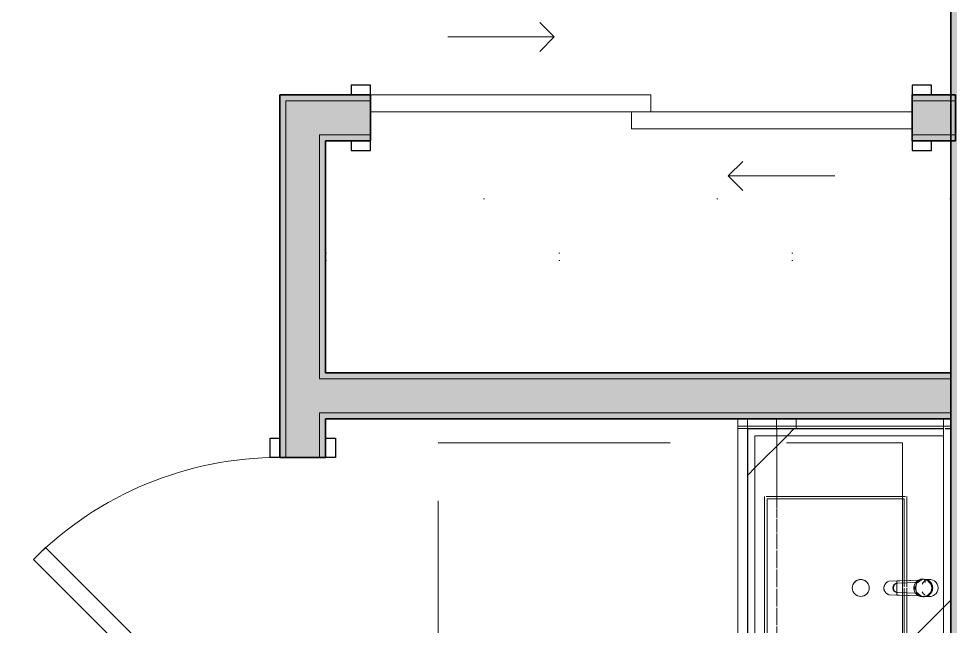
# Model space of a CAD drawing. Header units: inches. Extents: x 6 to 8416, y -388 to 6104.
# Drawn here: x 7094.8 to 7191.7, y 422.2 to 485.1 of the extents above; entities that cross this region are included whole.
import ezdxf

# ---------------------------------------------------------------- set-up
doc = ezdxf.new("R2010")
doc.units = ezdxf.units.IN
doc.header["$MEASUREMENT"] = 0
for name, pattern in [('Dash 1_16_', [48, 24, -24]), ('Dot 1_16_', [24, 0, -24]), ('Hidden 1_16_', [36, 24, -12]), ('Hidden 3_16_', [13.5, 9, -4.5])]:
    doc.linetypes.add(name, pattern=pattern)
for name, color, linetype, lineweight in [('A-DOOR', 31, 'Continuous', 18), ('A-DOOR-FRAM', 31, 'Continuous', 25), ('A-GENM', 13, 'Continuous', 18), ('A-ROOM', 32, 'Continuous', 13), ('A-WALL', 113, 'Continuous', 25), ('A-WALL-PATT', 111, 'Continuous', 35), ('I-WALL', 2, 'Continuous', 25), ('P-SANR-FIXT', 6, 'Continuous', 18), ('Q-CASE', 31, 'Continuous', 18)]:
    doc.layers.add(name, color=color, linetype=linetype, lineweight=lineweight)
pattern_1 = [(135, (428.423, -3063.875), (-16.97056, -16.97056), [])]

# ---------------------------------------------------------------- blocks, each defined once
blk = doc.blocks.new('Unit-Single-Flush-ICC ADA-AM - 36_ x 84_-NR _U-BA _ BATH_-V125-LEVEL 3 - PLAN Copy 1 Copy 1')
at = {"layer": 'A-DOOR'}
for p, q in [((16.763, -1.138), (-8.693, -26.593)), ((16.763, -1.138), (18, -2.375)), ((18, -2.375), (-7.456, -27.831)), ((-8.693, -26.593), (-7.456, -27.831))]:
    blk.add_line(p, q, dxfattribs=at)
at = {"layer": 'A-DOOR', "lineweight": 9}
blk.add_arc((18, -2.375), 36, 180, 225, dxfattribs=at)
at = {"layer": 'A-DOOR-FRAM'}
for p, q in [((-20, 2.375), (-20, 3.375)), ((-20, 3.375), (-18, 3.375)), ((-18, 3.375), (-18, 2.375)), ((18, 2.375), (18, 3.375)), ((18, 3.375), (20, 3.375)), ((20, 3.375), (20, 2.375)), ((-18, 2.375), (-20, 2.375)), ((20, 2.375), (18, 2.375)), ((-20, -2.375), (-18, -2.375)), ((-20, -3.375), (-20, -2.375)), ((-18, -2.375), (-18, -3.375)), ((18, -2.375), (20, -2.375)), ((18, -3.375), (18, -2.375)), ((20, -2.375), (20, -3.375)), ((-18, -3.375), (-20, -3.375)), ((20, -3.375), (18, -3.375))]:
    blk.add_line(p, q, dxfattribs=at)
at = {"layer": 'A-DOOR-FRAM', "lineweight": 18}
for p, q in [((-20, 3.375), (-18, 3.375)), ((-20, 3.375), (-20, 2.375)), ((-18, 3.375), (-18, 2.375)), ((18, 3.375), (20, 3.375)), ((18, 3.375), (18, 2.375)), ((20, 3.375), (20, 2.375)), ((-18, 2.375), (-20, 2.375)), ((20, 2.375), (18, 2.375)), ((-20, -3.375), (-20, -2.375)), ((-20, -2.375), (-18, -2.375)), ((-18, -3.375), (-18, -2.375)), ((18, -3.375), (18, -2.375)), ((18, -2.375), (20, -2.375)), ((20, -3.375), (20, -2.375)), ((-18, -3.375), (-20, -3.375)), ((20, -3.375), (18, -3.375))]:
    blk.add_line(p, q, dxfattribs=at)
blk = doc.blocks.new('CW Closet Shelf-AM - CW Closet Shelf-AM-8826798-LEVEL 3 - PLAN Copy 1 Copy 1')
at = {"layer": 'Q-CASE', "linetype": 'Dot 1_16_', "lineweight": 9}
for p, q in [((33.05, 42), (-31.575, 42)), ((-31.575, 42), (-31.575, 24)), ((33.05, 24), (33.05, 42)), ((-31.575, 36.375), (33.05, 36.375)), ((-31.575, 35.625), (33.05, 35.625)), ((-31.575, 24), (33.05, 24))]:
    blk.add_line(p, q, dxfattribs=at)
blk = doc.blocks.new('GM BA Vanity-Single - Lav Cab _ Apron-ICC ADA-AM - 33_ Sink Cab_End Panel - Forward-V502-LEVEL 3 - PLAN Copy 1 Copy 1')
at = {"layer": 'A-GENM'}
for p, q in [((0, 0), (0, -16)), ((0, -0.75), (0, 0)), ((0, 0), (0, -0.75)), ((0, -0.75), (0, 0)), ((0, 0), (0, -0.75)), ((0, 0), (0.75, 0)), ((0, -0.75), (0, 0)), ((0, -16), (0, -0.75)), ((0, -0.75), (35.25, -0.75)), ((0.75, -0.75), (0, -0.75)), ((0, -0.75), (0, -16)), ((0, -16), (0, -0.75)), ((0.75, -16), (0.75, 0)), ((0.75, 0), (0.75, -0.75)), ((0.75, 0), (35.25, 0)), ((0.75, -0.75), (0.75, -16)), ((35.25, -0.75), (0.75, -0.75)), ((35.25, -0.75), (35.25, 0)), ((35.25, 0), (35.25, -0.75)), ((35.25, -0.75), (35.25, 0)), ((35.25, 0), (35.25, -0.75)), ((35.25, -22), (35.25, -0.75)), ((35.25, -0.75), (35.25, -1.662)), ((35.25, -2.601), (35.25, -22)), ((8.281, -4.813), (16.746, -4.813)), ((8.281, -19), (8.281, -4.813)), ((16.746, -4.813), (8.281, -4.813)), ((8.281, -4.813), (8.281, -19)), ((16.746, -4.813), (16.975, -4.813)), ((16.975, -4.813), (16.746, -4.813)), ((16.975, -4.813), (17.386, -4.813)), ((17.386, -4.813), (16.975, -4.813)), ((17.531, -4.813), (17.999, -4.813)), ((17.999, -4.813), (17.531, -4.813)), ((17.999, -4.813), (18.254, -4.813)), ((18.254, -4.813), (17.999, -4.813)), ((18.254, -4.813), (26.719, -4.813)), ((26.719, -4.813), (18.254, -4.813)), ((26.719, -4.813), (26.719, -19)), ((26.719, -19), (26.719, -4.813)), ((0, -16), (0, -22)), ((0, -22), (0, -16)), ((0, -16), (0, -22)), ((0, -22), (0, -16)), ((0.75, -22), (0.75, -16)), ((0.75, -16), (0.75, -22)), ((26.719, -19), (8.281, -19)), ((8.281, -19), (26.719, -19)), ((0, -22), (0.75, -22)), ((0.75, -22), (0, -22)), ((0, -22), (0.75, -22)), ((0.75, -22), (0, -22)), ((0.75, -22), (1, -22)), ((1, -22), (0.75, -22)), ((1, -22), (35.25, -22)), ((35.25, -22), (1, -22))]:
    blk.add_line(p, q, dxfattribs=at)
blk = doc.blocks.new('GM Outlet Zone-AM - GM Outlet Zone-AM-V504-LEVEL 3 - PLAN Copy 1 Copy 1')
at = {"layer": 'A-GENM', "linetype": 'Dash 1_16_', "lineweight": 9}
for p, q in [((-3, 0), (3, 0)), ((3, 0), (-3, 0)), ((-3, -0.75), (-3, 0)), ((-3, 0), (-3, -1)), ((-3, -1), (-3, -0.75)), ((3, 0), (3, -0.75)), ((3, 0), (3, -1)), ((3, -0.75), (3, -1)), ((-3, -1), (3, -1)), ((3, -1), (-3, -1))]:
    blk.add_line(p, q, dxfattribs=at)
blk = doc.blocks.new('z Nested-Lav Basin-Rectangular - Rectangular-V390-LEVEL 3 - PLAN Copy 1 Copy 1')
at = {"layer": 'P-SANR-FIXT', "lineweight": 9}
for p, q in [((-9.469, 7.387), (-0.764, 7.387)), ((-9.469, 7.282), (-9.469, -7.141)), ((-9.219, -7.051), (-9.219, 7.137)), ((-9.219, 7.137), (-0.754, 7.137)), ((-0.537, 7.387), (-0.768, 7.387)), ((-0.764, 7.387), (-0.534, 7.387)), ((-0.759, 7.137), (-0.528, 7.137)), ((-0.754, 7.137), (-0.525, 7.137)), ((-0.073, 7.387), (-0.537, 7.387)), ((-0.534, 7.387), (-0.073, 7.387)), ((-0.528, 7.137), (-0.114, 7.137)), ((-0.525, 7.137), (-0.114, 7.137)), ((0.031, 7.137), (0.499, 7.137)), ((0.031, 7.137), (0.501, 7.137)), ((0.032, 7.387), (0.508, 7.387)), ((0.51, 7.387), (0.032, 7.387)), ((0.499, 7.137), (0.754, 7.137)), ((0.501, 7.137), (0.759, 7.137)), ((0.508, 7.387), (0.764, 7.387)), ((0.768, 7.387), (0.51, 7.387)), ((0.754, 7.137), (9.219, 7.137)), ((0.764, 7.387), (9.469, 7.387)), ((9.219, 7.137), (9.219, -7.051)), ((9.469, -7.139), (9.469, 7.278)), ((9.469, -7.301), (-9.469, -7.301)), ((9.219, -7.051), (-9.219, -7.051))]:
    blk.add_line(p, q, dxfattribs=at)
at = {"layer": 'P-SANR-FIXT', "lineweight": 9, "flags": 128}
for points in [[(-0.768, 7.387), (-2.107, 7.387), (-4.108, 7.387), (-5.904, 7.387), (-7.403, 7.387), (-8.531, 7.387), (-9.231, 7.387), (-9.469, 7.387)], [(-9.219, 7.137), (-8.988, 7.137), (-8.306, 7.137), (-7.208, 7.137), (-5.748, 7.137), (-4, 7.137), (-2.051, 7.137), (-0.759, 7.137)], [(0.759, 7.137), (2.051, 7.137), (4, 7.137), (5.748, 7.137), (7.208, 7.137), (8.306, 7.137), (8.988, 7.137), (9.219, 7.137)], [(9.469, 7.387), (9.231, 7.387), (8.531, 7.387), (7.403, 7.387), (5.904, 7.387), (4.108, 7.387), (2.107, 7.387), (0.768, 7.387)], [(-9.469, -7.301), (-9.231, -7.301), (-8.531, -7.301), (-7.403, -7.301), (-5.904, -7.301), (-4.108, -7.301), (-2.107, -7.301), (0, -7.301), (2.107, -7.301), (4.108, -7.301), (5.904, -7.301), (7.403, -7.301), (8.531, -7.301), (9.231, -7.301), (9.469, -7.301)], [(9.219, -7.051), (8.988, -7.051), (8.306, -7.051), (7.208, -7.051), (5.748, -7.051), (4, -7.051), (2.051, -7.051), (0, -7.051), (-2.051, -7.051), (-4, -7.051), (-5.748, -7.051), (-7.208, -7.051), (-8.306, -7.051), (-8.988, -7.051), (-9.219, -7.051)]]:
    blk.add_lwpolyline(points, dxfattribs=at)
at = {"layer": 'P-SANR-FIXT'}
blk.add_circle((0, 2.637), 0.875, dxfattribs=at)
at = {"layer": 'P-SANR-FIXT', "lineweight": 9}
for points in [[(-0.875, 2.637), (-0.875, 2.738), (-0.839, 2.942), (-0.684, 3.211), (-0.447, 3.41), (-0.155, 3.516), (0.155, 3.516), (0.447, 3.41), (0.684, 3.21), (0.839, 2.942), (0.875, 2.738), (0.875, 2.637)], [(-0.822, 2.936), (-0.857, 2.84), (-0.875, 2.738), (-0.875, 2.637)], [(-0.67, 3.199), (-0.736, 3.121), (-0.787, 3.032), (-0.822, 2.936)], [(-0.438, 3.394), (-0.526, 3.343), (-0.605, 3.277), (-0.67, 3.199)], [(-0.152, 3.498), (-0.252, 3.481), (-0.349, 3.445), (-0.438, 3.394)], [(0.152, 3.498), (0.052, 3.516), (-0.052, 3.516), (-0.152, 3.498)], [(0.438, 3.394), (0.349, 3.445), (0.252, 3.481), (0.152, 3.498)], [(0.67, 3.199), (0.605, 3.277), (0.526, 3.343), (0.438, 3.394)], [(0.822, 2.936), (0.787, 3.031), (0.736, 3.121), (0.67, 3.199)], [(0.875, 2.637), (0.875, 2.738), (0.857, 2.84), (0.822, 2.936)], [(-0.875, 2.637), (-0.875, 2.535), (-0.857, 2.433), (-0.822, 2.337)], [(0.875, 2.637), (0.875, 2.535), (0.839, 2.331), (0.684, 2.063), (0.447, 1.863), (0.155, 1.757), (-0.155, 1.757), (-0.447, 1.863), (-0.684, 2.062), (-0.839, 2.331), (-0.875, 2.535), (-0.875, 2.637)], [(-0.822, 2.337), (-0.787, 2.242), (-0.736, 2.152), (-0.67, 2.074)], [(-0.67, 2.074), (-0.605, 1.996), (-0.526, 1.93), (-0.438, 1.879)], [(0.438, 1.879), (0.526, 1.93), (0.605, 1.996), (0.67, 2.074)], [(0.67, 2.074), (0.736, 2.152), (0.787, 2.242), (0.822, 2.337)], [(0.822, 2.337), (0.857, 2.433), (0.875, 2.535), (0.875, 2.637)], [(-0.438, 1.879), (-0.349, 1.828), (-0.252, 1.793), (-0.152, 1.775)], [(-0.152, 1.775), (-0.052, 1.757), (0.052, 1.757), (0.152, 1.775)], [(0.152, 1.775), (0.252, 1.793), (0.349, 1.828), (0.438, 1.879)]]:
    blk.add_open_spline(points, degree=3, dxfattribs=at)
blk = doc.blocks.new('z Nested-Faucet-BA-Sngl Handle - Faucet-V518-LEVEL 3 - PLAN Copy 1 Copy 1')
at = {"layer": 'P-SANR-FIXT'}
for p, q in [((-0.892, 1.197), (-0.904, 1.059)), ((-0.904, 1.059), (-0.904, 0.911)), ((-0.904, 1.059), (-0.901, 0.993)), ((-0.878, 1.628), (-0.878, 1.072)), ((-0.837, 1.3), (-0.837, 1.146)), ((-0.837, 1.146), (-0.837, 1.058)), ((-0.837, 1.058), (-0.829, 1.058)), ((-0.829, 1.058), (-0.837, 1.058)), ((-0.772, 1.146), (-0.57, 1.146)), ((-0.586, 1.721), (-0.73, 1.571)), ((-0.723, 1.126), (-0.582, 0.966)), ((0.582, 0.966), (0.723, 1.126)), ((0.828, 1.029), (0.835, 1.214)), ((0.836, 1.232), (0.832, 1.146)), ((0.836, 1.232), (0.85, 1.232)), ((0.85, 1.232), (0.836, 1.232)), ((0.85, 1.3), (0.85, 1.232)), ((0.85, 1.232), (0.85, 1.3)), ((0.878, 1.072), (0.878, 1.628)), ((0.904, 1.059), (0.892, 1.197)), ((0.901, 0.993), (0.904, 1.059)), ((0.904, 0.911), (0.904, 1.059)), ((-0.913, 0.847), (-0.913, 0.806)), ((-0.82, 0.808), (-0.697, -2.584)), ((-0.727, -1.767), (-0.82, 0.808)), ((-0.582, 0.966), (-0.408, 0.845)), ((-0.567, 0.126), (-0.5, -1.664)), ((-0.567, 0.085), (-0.567, 0.126)), ((-0.502, -1.664), (-0.567, 0.085)), ((-0.118, 0.06), (-0.118, 0.019)), ((-0.118, 0.019), (-0.114, 0.019)), ((-0.118, 0.019), (-0.114, 0.019)), ((-0.114, 0.019), (-0.102, 0.019)), ((-0.114, 0.019), (-0.102, 0.019)), ((-0.102, 0.019), (-0.084, 0.019)), ((-0.102, 0.019), (-0.084, 0.019)), ((-0.084, 0.019), (-0.059, 0.019)), ((-0.084, 0.019), (-0.059, 0.019)), ((-0.059, 0.019), (-0.031, 0.019)), ((-0.059, 0.019), (-0.031, 0.019)), ((-0.031, 0.019), (0, 0.019)), ((-0.031, 0.019), (0, 0.019)), ((0, 0.019), (0.031, 0.019)), ((0, 0.019), (0.031, 0.019)), ((0.031, 0.019), (0.059, 0.019)), ((0.031, 0.019), (0.059, 0.019)), ((0.059, 0.019), (0.084, 0.019)), ((0.059, 0.019), (0.084, 0.019)), ((0.084, 0.019), (0.102, 0.019)), ((0.084, 0.019), (0.102, 0.019)), ((0.102, 0.019), (0.114, 0.019)), ((0.102, 0.019), (0.114, 0.019)), ((0.114, 0.019), (0.118, 0.019)), ((0.114, 0.019), (0.118, 0.019)), ((0.118, 0.019), (0.118, 0.06)), ((0.408, 0.845), (0.582, 0.966)), ((0.476, -1.663), (0.538, 0.119)), ((0.538, 0.078), (0.477, -1.663)), ((0.538, 0.078), (0.538, 0.119)), ((0.608, 0.226), (0.608, 0.267)), ((0.697, -2.591), (0.812, 0.587)), ((0.812, 0.587), (0.727, -1.767)), ((0.89, 0.926), (0.89, 0.966)), ((-0.697, -2.584), (-0.727, -1.767)), ((-0.727, -1.767), (0.727, -1.767)), ((0.727, -1.767), (0.697, -2.591)), ((-0.63, -2.738), (-0.697, -2.584)), ((-0.53, -2.874), (-0.63, -2.738)), ((0.628, -2.745), (0.527, -2.879)), ((0.697, -2.591), (0.628, -2.745))]:
    blk.add_line(p, q, dxfattribs=at)
at = {"layer": 'P-SANR-FIXT', "flags": 128}
for points in [[(0, 2.513), (-0.21, 2.488), (-0.408, 2.412), (-0.582, 2.291), (-0.723, 2.131), (-0.821, 1.942), (-0.872, 1.735), (-0.872, 1.522), (-0.83, 1.338)], [(0.83, 1.338), (0.872, 1.522), (0.872, 1.735), (0.821, 1.942), (0.723, 2.131), (0.582, 2.291), (0.408, 2.412), (0.21, 2.488), (0, 2.513)], [(-0.74, 0.375), (-0.843, 0.574), (-0.897, 0.793), (-0.898, 1.019), (-0.846, 1.238), (-0.745, 1.438), (-0.601, 1.607), (-0.421, 1.736), (-0.217, 1.816), (0, 1.844)], [(-0.73, 1.571), (-0.834, 1.393), (-0.892, 1.197)], [(0, 1.929), (-0.211, 1.905), (-0.41, 1.834), (-0.586, 1.721)], [(0.892, 1.197), (0.834, 1.393), (0.73, 1.571), (0.586, 1.721), (0.41, 1.834), (0.211, 1.905), (0, 1.929)], [(0, 1.844), (0.217, 1.816), (0.421, 1.736), (0.601, 1.607), (0.745, 1.438), (0.846, 1.238), (0.898, 1.019), (0.897, 0.793), (0.843, 0.574), (0.74, 0.375)], [(0, 0.193), (-0.375, 0.243), (-0.74, 0.375)], [(0.74, 0.375), (0.38, 0.244), (0, 0.193)], [(-0.697, -2.584), (-0.622, -2.753), (-0.506, -2.898), (-0.358, -3.009), (-0.187, -3.079), (-0.003, -3.103), (0.181, -3.081), (0.353, -3.013), (0.503, -2.903), (0.62, -2.76), (0.697, -2.591)], [(0.527, -2.879), (0.397, -2.987), (0.246, -3.061), (0.081, -3.099), (-0.087, -3.098), (-0.251, -3.059), (-0.401, -2.982), (-0.53, -2.874)]]:
    blk.add_lwpolyline(points, dxfattribs=at)
at = {"layer": 'P-SANR-FIXT'}
for centre, major_axis, ratio, start_param, end_param in [((0, 1.072), (0.878, 0), 0.992546, 1.570796, 2.827433), ((0, 1.072), (-0.878, 0), 0.992546, 4.712389, 5.969026), ((0, 1.072), (0.878, 0), 0.992546, 0.314159, 1.570796), ((0, 1.072), (0.878, 0), 0.992546, 0.314159, 1.570796), ((0.254, 0.847), (1.168, 0), 0.981627, 2.665692, 3.178986), ((0.254, 0.806), (1.168, 0), 0.981627, 2.964137, 3.178986), ((0, 1.061), (0.904, 0), 0.992546, 3.217646, 3.715894), ((0.006, 0.973), (0.888, 0), 0.981627, 0.933909, 2.665692), ((0.006, 0.932), (0.888, 0), 0.981627, 2.170897, 2.418294), ((0.011, 0.98), (0.879, 0), 0.981627, 0.042013, 0.933909), ((0.011, 0.939), (0.879, 0), 0.981627, 0.710935, 0.933909), ((0.011, 0.939), (0.879, 0), 0.981627, 0.487961, 0.710935), ((-0.314, 0.966), (1.204, 0), 0.981627, 5.996826, 6.325199), ((0, 1.072), (0.878, 0), 0.992546, 6.230844, 6.449596), ((-0.314, 0.926), (1.204, 0), 0.981627, 0, 0.042013), ((-0.322, 0.826), (0.591, 0), 0.981627, 3.178986, 3.714688), ((-0.322, 0.785), (0.591, 0), 0.981627, 3.178986, 3.714688), ((0.566, 1.388), (1.648, 0), 0.981627, 3.714688, 3.860385), ((0.566, 1.348), (1.648, 0), 0.981627, 3.714688, 3.787537), ((0, 1.072), (0.878, 0), 0.992546, 3.551057, 4.075712), ((0, 1.072), (0.878, 0), 0.992546, 3.551057, 4.075712), ((0.566, 1.348), (1.648, 0), 0.981627, 3.787537, 3.860385), ((0, 1.061), (0.904, 0), 0.992546, 3.750335, 4.060308), ((0, 0.89), (0.904, 0), 0.992546, 3.752746, 4.180072), ((-1.05, 0), (0.5, 0), 0.981627, 0.402972, 0.718792), ((-1.05, -0.04), (0.5, 0), 0.981627, 0.258592, 0.718792), ((-1.05, 0), (0.5, 0), 0.981627, 0.258592, 0.402972), ((0, 0.89), (0.904, 0), 0.992546, 4.232568, 4.712389), ((0, 1.072), (0.878, 0), 0.992546, 4.304525, 4.702797), ((0, 1.072), (0.878, 0), 0.992546, 4.304525, 4.702797), ((0, 1.061), (0.904, 0), 0.992546, 4.44211, 4.712389), ((0, 1.061), (-0.904, 0), 0.992546, 1.570796, 1.844377), ((0, 0.89), (0.904, 0), 0.992546, 4.712389, 5.19221), ((0, 1.072), (0.878, 0), 0.992546, 4.721981, 5.021918), ((0, 1.072), (0.878, 0), 0.992546, 4.721981, 5.021918), ((0, 1.061), (0.904, 0), 0.992546, 5.210637, 5.708884), ((0, 0.89), (0.904, 0), 0.992546, 5.234976, 5.672032), ((0, 1.072), (0.878, 0), 0.992546, 5.340708, 5.969026), ((0, 1.072), (0.878, 0), 0.992546, 5.340708, 5.969026), ((1.193, -0.131), (0.689, 0), 0.981627, 2.584339, 2.826182), ((1.193, -0.091), (0.689, 0), 0.981627, 2.708663, 2.826182), ((1.193, -0.091), (0.689, 0), 0.981627, 2.584339, 2.708663), ((0.057, 0.859), (0.817, 0), 0.981627, 5.452534, 5.996826), ((0.057, 0.818), (0.817, 0), 0.981627, 5.452534, 5.633965), ((0.057, 0.818), (0.817, 0), 0.981627, 5.633965, 5.815395), ((0, 1.061), (0.904, 0), 0.992546, 5.760739, 5.987105), ((0.057, 0.818), (0.817, 0), 0.981627, 5.815395, 5.996826), ((-0.314, 0.926), (1.204, 0), 0.981627, 5.996826, 6.161012), ((-0.314, 0.926), (-1.204, 0), 0.981627, 3.01942, 3.141593), ((-0.012, -1.647), (0.488, 0), 0.981627, 3.17816, 6.248991), ((-0.012, -1.687), (0.488, 0), 0.981627, 3.17816, 6.248991)]:
    blk.add_ellipse(centre, major_axis=major_axis, ratio=ratio, start_param=start_param, end_param=end_param, dxfattribs=at)
for points in [[(-0.115, 0.063), (-0.117, 0.062), (-0.118, 0.061), (-0.118, 0.06)], [(-0.118, 0.06), (-0.118, 0.059), (-0.117, 0.058), (-0.115, 0.056)], [(-0.106, 0.065), (-0.108, 0.065), (-0.112, 0.064), (-0.114, 0.063), (-0.115, 0.063)], [(-0.115, 0.056), (-0.113, 0.055), (-0.11, 0.054), (-0.106, 0.052)], [(-0.092, 0.066), (-0.098, 0.066), (-0.103, 0.065), (-0.106, 0.065)], [(-0.106, 0.052), (-0.103, 0.051), (-0.098, 0.049), (-0.093, 0.048)], [(-0.093, 0.048), (-0.087, 0.047), (-0.081, 0.045), (-0.074, 0.044)], [(-0.074, 0.067), (-0.081, 0.067), (-0.087, 0.066), (-0.092, 0.066)], [(-0.051, 0.067), (-0.059, 0.067), (-0.067, 0.067), (-0.074, 0.067)], [(-0.074, 0.044), (-0.067, 0.043), (-0.059, 0.042), (-0.052, 0.041)], [(-0.052, 0.041), (-0.048, 0.04), (-0.039, 0.039), (-0.031, 0.039), (-0.027, 0.039)], [(-0.026, 0.067), (-0.035, 0.067), (-0.043, 0.067), (-0.051, 0.067)], [(-0.027, 0.039), (-0.018, 0.038), (-0.009, 0.038), (0, 0.038)], [(0, 0.067), (-0.009, 0.067), (-0.018, 0.067), (-0.026, 0.067)], [(0.026, 0.067), (0.018, 0.067), (0.009, 0.067), (0, 0.067)], [(0, 0.038), (0.009, 0.038), (0.018, 0.038), (0.027, 0.039)], [(0.051, 0.067), (0.047, 0.067), (0.039, 0.067), (0.031, 0.067), (0.026, 0.067)], [(0.027, 0.039), (0.035, 0.039), (0.044, 0.04), (0.052, 0.041)], [(0.074, 0.067), (0.067, 0.067), (0.059, 0.067), (0.051, 0.067)], [(0.052, 0.041), (0.06, 0.042), (0.067, 0.043), (0.074, 0.044)], [(0.092, 0.066), (0.087, 0.066), (0.081, 0.067), (0.074, 0.067)], [(0.074, 0.044), (0.081, 0.045), (0.087, 0.047), (0.093, 0.048)], [(0.106, 0.065), (0.103, 0.065), (0.098, 0.066), (0.092, 0.066)], [(0.093, 0.048), (0.098, 0.049), (0.103, 0.051), (0.106, 0.052)], [(0.115, 0.063), (0.113, 0.064), (0.11, 0.064), (0.106, 0.065)], [(0.106, 0.052), (0.108, 0.053), (0.112, 0.055), (0.114, 0.056), (0.115, 0.056)], [(0.118, 0.06), (0.118, 0.061), (0.117, 0.062), (0.115, 0.063)], [(0.115, 0.056), (0.117, 0.058), (0.118, 0.059), (0.118, 0.06)]]:
    blk.add_open_spline(points, degree=3, dxfattribs=at)
blk = doc.blocks.new('z Nested-Clearance-Plumbing-AM - Clearance-1978450-LEVEL 3 - PLAN Copy 1 Copy 1')
at = {"layer": 'A-GENM', "linetype": 'Hidden 1_16_', "lineweight": 9}
for p, q in [((-15, -48), (-15, 0)), ((-15, 0), (-0.748, 0)), ((-0.748, 0), (-0.518, 0)), ((-0.518, 0), (0.492, 0)), ((0.492, 0), (0.748, 0)), ((0.748, 0), (15, 0)), ((15, 0), (15, -48)), ((15, -48), (-15, -48))]:
    blk.add_line(p, q, dxfattribs=at)
blk = doc.blocks.new('Unit-Double-Sliding-Flush-ICC ADA-AM - 56_ x 84_-FG-NR __U-S2 _ SLIDING CLOSET_-5466156-LEVEL 3 - PLAN Copy 1 Copy 1')
at = {"layer": 'A-DOOR', "lineweight": 9}
for p, q in [((-10.5, 14.875), (-9, 13.375)), ((-20, 13.375), (-9, 13.375)), ((-9, 13.375), (-10.5, 11.875)), ((1, 7.375), (-28, 7.375)), ((-28, 7.375), (-28, 5.625)), ((1, 7.375), (1, 5.625)), ((-28, 5.625), (-1, 5.625)), ((-1, 5.625), (1, 5.625)), ((1, 5.625), (-1, 5.625)), ((-1, 3.875), (-1, 5.625)), ((28, 5.625), (1, 5.625)), ((28, 3.875), (28, 5.625)), ((-1, 3.875), (28, 3.875)), ((9, -1), (10.5, 0.5)), ((10.5, -2.5), (9, -1)), ((20, -1), (9, -1))]:
    blk.add_line(p, q, dxfattribs=at)
at = {"layer": 'A-DOOR'}
for p, q in [((1, 7.375), (-28, 7.375)), ((-28, 7.375), (-28, 5.625)), ((1, 5.625), (1, 7.375)), ((-28, 5.625), (1, 5.625)), ((28, 5.625), (-1, 5.625)), ((-1, 5.625), (-1, 3.875)), ((28, 3.875), (28, 5.625)), ((-1, 3.875), (28, 3.875))]:
    blk.add_line(p, q, dxfattribs=at)
at = {"layer": 'A-DOOR-FRAM'}
for p, q in [((-28, 8.375), (-30, 8.375)), ((-30, 8.375), (-30, 7.375)), ((-28, 7.375), (-28, 8.375)), ((30, 8.375), (28, 8.375)), ((28, 8.375), (28, 7.375)), ((30, 7.375), (30, 8.375)), ((-30, 7.375), (-28, 7.375)), ((28, 7.375), (30, 7.375)), ((-28, 2.625), (-30, 2.625)), ((-30, 2.625), (-30, 1.625)), ((-28, 1.625), (-28, 2.625)), ((30, 2.625), (28, 2.625)), ((28, 2.625), (28, 1.625)), ((30, 1.625), (30, 2.625)), ((-30, 1.625), (-28, 1.625)), ((28, 1.625), (30, 1.625))]:
    blk.add_line(p, q, dxfattribs=at)
at = {"layer": 'A-DOOR-FRAM', "lineweight": 18}
for p, q in [((-28, 8.375), (-30, 8.375)), ((-30, 8.375), (-30, 7.375)), ((-28, 8.375), (-28, 7.375)), ((30, 8.375), (28, 8.375)), ((28, 8.375), (28, 7.375)), ((30, 8.375), (30, 7.375)), ((-30, 7.375), (-28, 7.375)), ((28, 7.375), (30, 7.375)), ((-28, 2.625), (-30, 2.625)), ((-30, 2.625), (-30, 1.625)), ((-28, 2.625), (-28, 1.625)), ((30, 2.625), (28, 2.625)), ((28, 2.625), (28, 1.625)), ((30, 2.625), (30, 1.625)), ((-30, 1.625), (-28, 1.625)), ((28, 1.625), (30, 1.625))]:
    blk.add_line(p, q, dxfattribs=at)
blk = doc.blocks.new('CW BA Var LW - Double Doors _ Apron - AM - W x H x 21_ D - 5 1_2_ Apron-19112776-LEVEL 3 - PLAN Copy 1 Copy 1')
at = {"layer": 'Q-CASE', "lineweight": 9}
h = blk.add_hatch(dxfattribs=at)
h.set_pattern_fill('FP_88', color=256, style=0, pattern_type=2)
h.set_pattern_definition(pattern_1)
h.paths.add_polyline_path([(18.738, -20.25), (18.585, 0), (-14.262, 0), (-14.262, -21), (18.738, -21)])
h.paths.add_polyline_path([(17.988, -19), (17.988, -20.25), (-13.512, -20.25), (-13.512, -0.75), (17.988, -0.75), (17.988, -17.971)])
h = blk.add_hatch(dxfattribs=at)
h.set_pattern_fill('FP_88', color=256, style=0, pattern_type=2)
h.set_pattern_definition(pattern_1)
h.paths.add_polyline_path([(17.988, -1.128), (17.988, -0.75), (-13.512, -0.75), (-13.512, -20.25), (17.988, -20.25), (17.988, -1.5)])
for p, q in [((-14.262, 0), (-14.262, -0.581)), ((-14.262, -0.581), (-14.262, 0)), ((-14.262, 0), (18.585, 0)), ((18.585, 0), (-14.262, 0)), ((18.738, 0), (18.738, -0.705)), ((18.738, -0.705), (18.738, 0)), ((-14.262, 0), (-14.262, -0.581)), ((-14.262, -0.581), (-14.262, 0)), ((-14.262, 0), (18.585, 0)), ((18.585, 0), (-14.262, 0)), ((-14.262, -0.75), (-14.262, -16)), ((-14.262, -16), (-14.262, -0.75)), ((-14.262, -0.75), (-14.262, -16)), ((-14.262, -16), (-14.262, -0.75)), ((-13.512, -0.75), (-11.098, -0.75)), ((-13.512, -20.25), (-13.512, -0.75)), ((-11.098, -0.75), (-13.512, -0.75)), ((-13.512, -0.75), (-13.512, -20.25)), ((-10.938, -0.75), (17.988, -0.75)), ((17.988, -0.75), (-10.938, -0.75)), ((17.988, -0.75), (17.988, -1.657)), ((17.988, -1.57), (17.988, -0.75)), ((18.738, 0), (18.738, -0.705)), ((18.738, -0.705), (18.738, 0)), ((18.738, -0.75), (18.738, -1.659)), ((18.738, -1.572), (18.738, -0.75)), ((18.738, -0.75), (18.738, -1.572)), ((18.738, -1.572), (18.738, -0.75)), ((17.988, -2.601), (17.988, -20.25)), ((17.988, -20.25), (17.988, -2.688)), ((18.738, -2.601), (18.738, -21)), ((18.738, -21), (18.738, -2.688)), ((18.738, -2.688), (18.738, -18)), ((18.738, -18), (18.738, -2.688)), ((-14.262, -16), (-14.262, -21)), ((-14.262, -21), (-14.262, -16)), ((-14.262, -16), (-14.262, -18)), ((-14.262, -18), (-14.262, -16)), ((-7.209, -18), (-14.151, -18)), ((-7.209, -18), (-14.151, -18)), ((-6.981, -18), (-7.209, -18)), ((-6.981, -18), (-7.209, -18)), ((-6.75, -18), (-6.965, -18)), ((-6.75, -18), (-6.965, -18)), ((-6.068, -18), (-6.702, -18)), ((-6.068, -18), (-6.702, -18)), ((-4.97, -18), (-5.991, -18)), ((-4.97, -18), (-5.991, -18)), ((-3.51, -18), (-4.867, -18)), ((-3.51, -18), (-4.867, -18)), ((-1.762, -18), (-3.387, -18)), ((-1.762, -18), (-3.387, -18)), ((0.186, -18), (-1.625, -18)), ((0.186, -18), (-1.625, -18)), ((2.164, -18), (0.338, -18)), ((2.164, -18), (0.338, -18)), ((4.138, -18), (2.311, -18)), ((4.138, -18), (2.311, -18)), ((6.1, -18), (4.289, -18)), ((6.1, -18), (4.289, -18)), ((7.862, -18), (6.238, -18)), ((7.862, -18), (6.238, -18)), ((9.342, -18), (7.986, -18)), ((9.342, -18), (7.986, -18)), ((10.466, -18), (9.445, -18)), ((10.466, -18), (9.445, -18)), ((11.177, -18), (10.544, -18)), ((11.177, -18), (10.544, -18)), ((11.44, -18), (11.225, -18)), ((11.44, -18), (11.225, -18)), ((11.685, -18), (11.456, -18)), ((11.685, -18), (11.456, -18)), ((17.988, -18), (11.685, -18)), ((17.988, -18), (11.685, -18)), ((18.738, -18), (18.002, -18)), ((18.738, -18), (18.002, -18)), ((17.988, -20.25), (-13.512, -20.25)), ((-13.512, -20.25), (17.988, -20.25)), ((18.738, -21), (-14.262, -21)), ((18.738, -21), (-14.262, -21)), ((-14.262, -21), (18.738, -21))]:
    blk.add_line(p, q, dxfattribs=at)
at = {"layer": 'Q-CASE', "linetype": 'Hidden 3_16_', "lineweight": 9}
for p, q in [((-14.262, 0), (-14.262, -0.581)), ((-14.262, -0.581), (-14.262, 0)), ((-14.262, 0), (18.585, 0)), ((18.585, 0), (-14.262, 0)), ((18.738, 0), (18.738, -0.705)), ((18.738, -0.705), (18.738, 0)), ((-14.262, -0.75), (-14.262, -16)), ((-14.262, -16), (-14.262, -0.75)), ((-13.512, -0.75), (-11.098, -0.75)), ((-13.512, -20.25), (-13.512, -0.75)), ((-11.098, -0.75), (-13.512, -0.75)), ((-13.512, -0.75), (-13.512, -20.25)), ((-10.938, -0.75), (17.988, -0.75)), ((17.988, -0.75), (-10.938, -0.75)), ((17.988, -0.75), (17.988, -1.57)), ((17.988, -1.57), (17.988, -0.75)), ((18.738, -0.75), (18.738, -1.572)), ((18.738, -1.572), (18.738, -0.75)), ((17.988, -2.688), (17.988, -20.25)), ((17.988, -20.25), (17.988, -2.688)), ((18.738, -2.688), (18.738, -21)), ((18.738, -18), (18.738, -2.688)), ((-14.262, -16), (-14.262, -18)), ((-14.262, -21), (-14.262, -16)), ((-14.262, -18), (-14.262, -21)), ((-7.209, -18), (-14.151, -18)), ((-7.209, -18), (-14.151, -18)), ((-6.981, -18), (-7.209, -18)), ((-6.981, -18), (-7.209, -18)), ((-6.75, -18), (-6.965, -18)), ((-6.75, -18), (-6.965, -18)), ((-6.068, -18), (-6.702, -18)), ((-6.068, -18), (-6.702, -18)), ((-4.97, -18), (-5.991, -18)), ((-4.97, -18), (-5.991, -18)), ((-3.51, -18), (-4.867, -18)), ((-3.51, -18), (-4.867, -18)), ((-1.762, -18), (-3.387, -18)), ((-1.762, -18), (-3.387, -18)), ((0.186, -18), (-1.625, -18)), ((0.186, -18), (-1.625, -18)), ((2.164, -18), (0.338, -18)), ((2.164, -18), (0.338, -18)), ((4.138, -18), (2.311, -18)), ((4.138, -18), (2.311, -18)), ((6.1, -18), (4.289, -18)), ((6.1, -18), (4.289, -18)), ((7.862, -18), (6.238, -18)), ((7.862, -18), (6.238, -18)), ((9.342, -18), (7.986, -18)), ((9.342, -18), (7.986, -18)), ((10.466, -18), (9.445, -18)), ((10.466, -18), (9.445, -18)), ((11.177, -18), (10.544, -18)), ((11.177, -18), (10.544, -18)), ((11.44, -18), (11.225, -18)), ((11.44, -18), (11.225, -18)), ((11.685, -18), (11.456, -18)), ((11.685, -18), (11.456, -18)), ((17.988, -18), (11.685, -18)), ((17.988, -18), (11.685, -18)), ((18.738, -18), (18.002, -18)), ((18.738, -18), (18.002, -18)), ((18.738, -21), (18.738, -18)), ((17.988, -20.25), (-13.512, -20.25)), ((-13.512, -20.25), (17.988, -20.25)), ((18.738, -21), (-14.262, -21)), ((18.738, -21), (-14.262, -21))]:
    blk.add_line(p, q, dxfattribs=at)
at = {"layer": 'Q-CASE', "lineweight": 25}
for p, q in [((-14.262, -0.581), (-14.262, 0)), ((-14.262, 0), (18.585, 0)), ((-14.262, -16), (-14.262, -0.75)), ((18.738, 0), (18.738, -0.705)), ((18.738, -0.75), (18.738, -1.659)), ((18.738, -2.601), (18.738, -21)), ((-14.262, -21), (-14.262, -16)), ((18.738, -21), (-14.262, -21))]:
    blk.add_line(p, q, dxfattribs=at)
blk = doc.blocks.new('CW Var Filler - Toe Kick - AM - W x H x 21_ D-5699570-LEVEL 3 - PLAN Copy 1 Copy 1')
at = {"layer": 'Q-CASE', "lineweight": 9}
for p, q in [((18.488, -18.004), (19.238, -18.004)), ((19.238, -18.004), (19.488, -18.004)), ((18.488, -21.004), (19.238, -21.004)), ((18.488, -21.004), (19.238, -21.004)), ((19.238, -21.004), (19.488, -21.004)), ((19.238, -21.004), (19.488, -21.004))]:
    blk.add_line(p, q, dxfattribs=at)

msp = doc.modelspace()

# ---------------------------------------------------------------- hatches: boundary and pattern name
at = {"layer": 'A-WALL-PATT'}
msp.add_hatch(color=10, dxfattribs=at).paths.add_polyline_path([(7191.79033733, 398.43577679), (7191.79033733, 485.93577679), (7191.16533733, 485.93577679), (7191.16533733, 398.43577679)])
at = {"layer": 'A-WALL-PATT', "transparency": 33554560}
h = msp.add_hatch(color=10, dxfattribs=at)
h.paths.add_polyline_path([(7122.41533733, 476.56077679), (7131.16533733, 476.56077679), (7131.16533733, 477.18577679), (7121.79033733, 477.18577679), (7121.79033733, 476.56077679)])
h.paths.add_polyline_path([(7187.16533733, 476.56077679), (7191.66533733, 476.56077679), (7191.66533733, 477.18577679), (7187.16533733, 477.18577679)])
h = msp.add_hatch(color=10, dxfattribs=at)
h.paths.add_polyline_path([(7122.41533733, 338.68577679), (7122.41533733, 366.56077679), (7121.79033733, 366.56077679), (7121.79033733, 338.68577679)])
h.paths.add_polyline_path([(7121.79033733, 370.06077679), (7122.41533733, 370.06077679), (7122.41533733, 403.68577679), (7121.79033733, 403.68577679), (7121.79033733, 370.47506081)])
h.paths.add_polyline_path([(7121.79033733, 439.68577679), (7122.41533733, 439.68577679), (7122.41533733, 476.56077679), (7121.79033733, 476.56077679), (7121.79033733, 449.20206081)])
at = {"layer": 'A-WALL-PATT', "lineweight": 25, "transparency": 33554560}
h = msp.add_hatch(color=10, dxfattribs=at)
h.paths.add_polyline_path([(7131.16533733, 472.43577679), (7131.16533733, 473.06077679), (7125.91533733, 473.06077679), (7125.91533733, 472.43577679), (7126.54033733, 472.43577679)])
h.paths.add_polyline_path([(7191.66533733, 472.43577679), (7191.66533733, 473.06077679), (7187.16533733, 473.06077679), (7187.16533733, 472.43577679)])
h = msp.add_hatch(color=10, dxfattribs=at)
h.paths.add_polyline_path([(7125.92134695, 339.31077679), (7126.54033733, 339.31077679), (7126.54033733, 403.68577679), (7125.91533733, 403.68577679), (7125.91533733, 339.31077679)])
h.paths.add_polyline_path([(7125.91533733, 439.68577679), (7126.54033733, 439.68577679), (7126.54033733, 444.31077679), (7125.91533733, 444.31077679)])
h.paths.add_polyline_path([(7125.91533733, 447.81077679), (7126.54033733, 447.81077679), (7126.54033733, 472.43577679), (7125.91533733, 472.43577679), (7125.91533733, 449.20206081)])
at = {"layer": 'A-WALL-PATT', "transparency": 33554560}
msp.add_hatch(color=10, dxfattribs=at).paths.add_polyline_path([(7126.54033733, 447.81077679), (7191.16533733, 447.81077679), (7191.16533733, 448.43577679), (7126.54033733, 448.43577679)])
at = {"layer": 'A-WALL-PATT', "lineweight": 25, "transparency": 33554560}
msp.add_hatch(color=10, dxfattribs=at).paths.add_polyline_path([(7126.54033733, 443.68577679), (7191.16533733, 443.68577679), (7191.16533733, 444.31077679), (7126.54033733, 444.31077679)])
at = {"layer": 'I-WALL', "transparency": 33554560}
h = msp.add_hatch(color=10, dxfattribs=at)
h.paths.add_polyline_path([(7125.91533733, 473.06077679), (7131.16533733, 473.06077679), (7131.16533733, 476.56077679), (7122.41533733, 476.56077679), (7122.41533733, 473.06077679)])
h.paths.add_polyline_path([(7187.16533733, 473.06077679), (7191.66533733, 473.06077679), (7191.66533733, 476.56077679), (7187.16533733, 476.56077679)])
h = msp.add_hatch(color=10, dxfattribs=at)
h.paths.add_polyline_path([(7122.41533733, 338.68577679), (7125.91533733, 338.68577679), (7125.91533733, 403.68577679), (7122.41533733, 403.68577679), (7122.41533733, 339.31077679)])
h.paths.add_polyline_path([(7125.91533733, 439.68577679), (7125.91533733, 473.06077679), (7122.41533733, 473.06077679), (7122.41533733, 439.68577679)])
msp.add_hatch(color=10, dxfattribs=at).paths.add_polyline_path([(7126.54033733, 444.31077679), (7191.16533733, 444.31077679), (7191.16533733, 447.81077679), (7125.91533733, 447.81077679), (7125.91533733, 444.31077679)])

# ---------------------------------------------------------------- linework, layer by layer
at = {"layer": 'A-ROOM', "lineweight": 9, "flags": 128}
msp.add_lwpolyline([(6619.66533733, 338.18577679), (6619.66533733, 338.68577679), (7191.16533733, 338.68577679), (7191.16533733, 394.43577679), (7191.16533733, 398.43577679), (7191.16533733, 398.49858278), (7191.16533733, 483.81077679), (7191.16533733, 485.99858278), (7191.16533733, 532.68577679), (7191.16533733, 623.31077679), (6548.91533733, 623.31077679), (6548.91533733, 495.43577679), (6551.41533733, 495.43577679), (6551.41533733, 468.18577679), (6551.41533733, 411.49858278), (6551.41533733, 406.62297079), (6551.41533733, 338.18577679)], close=True, dxfattribs=at)
at = {"layer": 'A-WALL', "lineweight": 9}
for p, q in [((7122.41533733, 476.56077679), (7122.41533733, 439.68577679)), ((7131.16533733, 476.56077679), (7122.41533733, 476.56077679)), ((7191.66533733, 476.56077679), (7187.16533733, 476.56077679)), ((7125.91533733, 473.06077679), (7125.91533733, 447.81077679)), ((7131.16533733, 473.06077679), (7125.91533733, 473.06077679)), ((7191.66533733, 473.06077679), (7187.16533733, 473.06077679)), ((7191.16533733, 447.81077679), (7125.91533733, 447.81077679)), ((7125.91533733, 444.31077679), (7125.91533733, 439.68577679)), ((7191.16533733, 444.31077679), (7125.91533733, 444.31077679))]:
    msp.add_line(p, q, dxfattribs=at)
at = {"layer": 'I-WALL', "lineweight": 35}
for p, q in [((7191.16533733, 623.31077679), (7191.16533733, 330.93577679)), ((7121.79033733, 477.18577679), (7121.79033733, 439.68577679)), ((7131.16533733, 477.18577679), (7121.79033733, 477.18577679)), ((7131.16533733, 472.43577679), (7131.16533733, 477.18577679)), ((7191.66533733, 477.18577679), (7187.16533733, 477.18577679)), ((7187.16533733, 477.18577679), (7187.16533733, 472.43577679)), ((7191.66533733, 472.43577679), (7191.66533733, 477.18577679)), ((7126.54033733, 448.43577679), (7126.54033733, 472.43577679)), ((7126.54033733, 472.43577679), (7131.16533733, 472.43577679)), ((7187.16533733, 472.43577679), (7191.66533733, 472.43577679)), ((7191.16533733, 448.43577679), (7126.54033733, 448.43577679)), ((7126.54033733, 439.68577679), (7126.54033733, 443.68577679)), ((7126.54033733, 443.68577679), (7191.16533733, 443.68577679)), ((7121.79033733, 439.68577679), (7126.54033733, 439.68577679))]:
    msp.add_line(p, q, dxfattribs=at)
at = {"layer": 'I-WALL'}
msp.add_line((7121.79033733, 439.68577679), (7121.79033733, 439.68577679), dxfattribs=at)

# ---------------------------------------------------------------- block references
at = {"layer": 'A-DOOR'}
msp.add_blockref('Unit-Double-Sliding-Flush-ICC ADA-AM - 56_ x 84_-FG-NR __U-S2 _ SLIDING CLOSET_-5466156-LEVEL 3 - PLAN Copy 1 Copy 1', (7159.16533733, 469.81077679), dxfattribs=at)
at = {"layer": 'A-DOOR', "rotation": 270.0000000000011}
msp.add_blockref('Unit-Single-Flush-ICC ADA-AM - 36_ x 84_-NR _U-BA _ BATH_-V125-LEVEL 3 - PLAN Copy 1 Copy 1', (7124.16533733, 421.68577679), dxfattribs=at)
at = {"layer": 'A-GENM', "rotation": 270.0000000000011}
msp.add_blockref('GM BA Vanity-Single - Lav Cab _ Apron-ICC ADA-AM - 33_ Sink Cab_End Panel - Forward-V502-LEVEL 3 - PLAN Copy 1 Copy 1', (7191.16533733, 443.68577679), dxfattribs=at)
at = {"layer": 'A-GENM', "linetype": 'Dash 1_16_', "lineweight": 9}
msp.add_blockref('GM Outlet Zone-AM - GM Outlet Zone-AM-V504-LEVEL 3 - PLAN Copy 1 Copy 1', (7172.16533733, 443.68577679), dxfattribs=at)
at = {"layer": 'A-GENM', "linetype": 'Hidden 1_16_', "lineweight": 9, "rotation": 270.0000000000011}
msp.add_blockref('z Nested-Clearance-Plumbing-AM - Clearance-1978450-LEVEL 3 - PLAN Copy 1 Copy 1', (7186.16533733, 426.18577679), dxfattribs=at)
at = {"layer": 'P-SANR-FIXT', "rotation": 270.0000000000011}
for name, p in [('z Nested-Lav Basin-Rectangular - Rectangular-V390-LEVEL 3 - PLAN Copy 1 Copy 1', (7179.21626445, 426.18577679)), ('z Nested-Faucet-BA-Sngl Handle - Faucet-V518-LEVEL 3 - PLAN Copy 1 Copy 1', (7187.35283733, 426.18577679))]:
    msp.add_blockref(name, p, dxfattribs=at)
at = {"layer": 'Q-CASE'}
msp.add_blockref('CW Closet Shelf-AM - CW Closet Shelf-AM-8826798-LEVEL 3 - PLAN Copy 1 Copy 1', (7158.11513241, 424.43577679), dxfattribs=at)
at = {"layer": 'Q-CASE', "rotation": 270.0000000000011}
for name, p in [('CW Var Filler - Toe Kick - AM - W x H x 21_ D-5699570-LEVEL 3 - PLAN Copy 1 Copy 1', (7191.16533733, 462.17348171)), ('CW BA Var LW - Double Doors _ Apron - AM - W x H x 21_ D - 5 1_2_ Apron-19112776-LEVEL 3 - PLAN Copy 1 Copy 1', (7191.16533733, 428.42348171))]:
    msp.add_blockref(name, p, dxfattribs=at)

doc.saveas('drawing.dxf')
